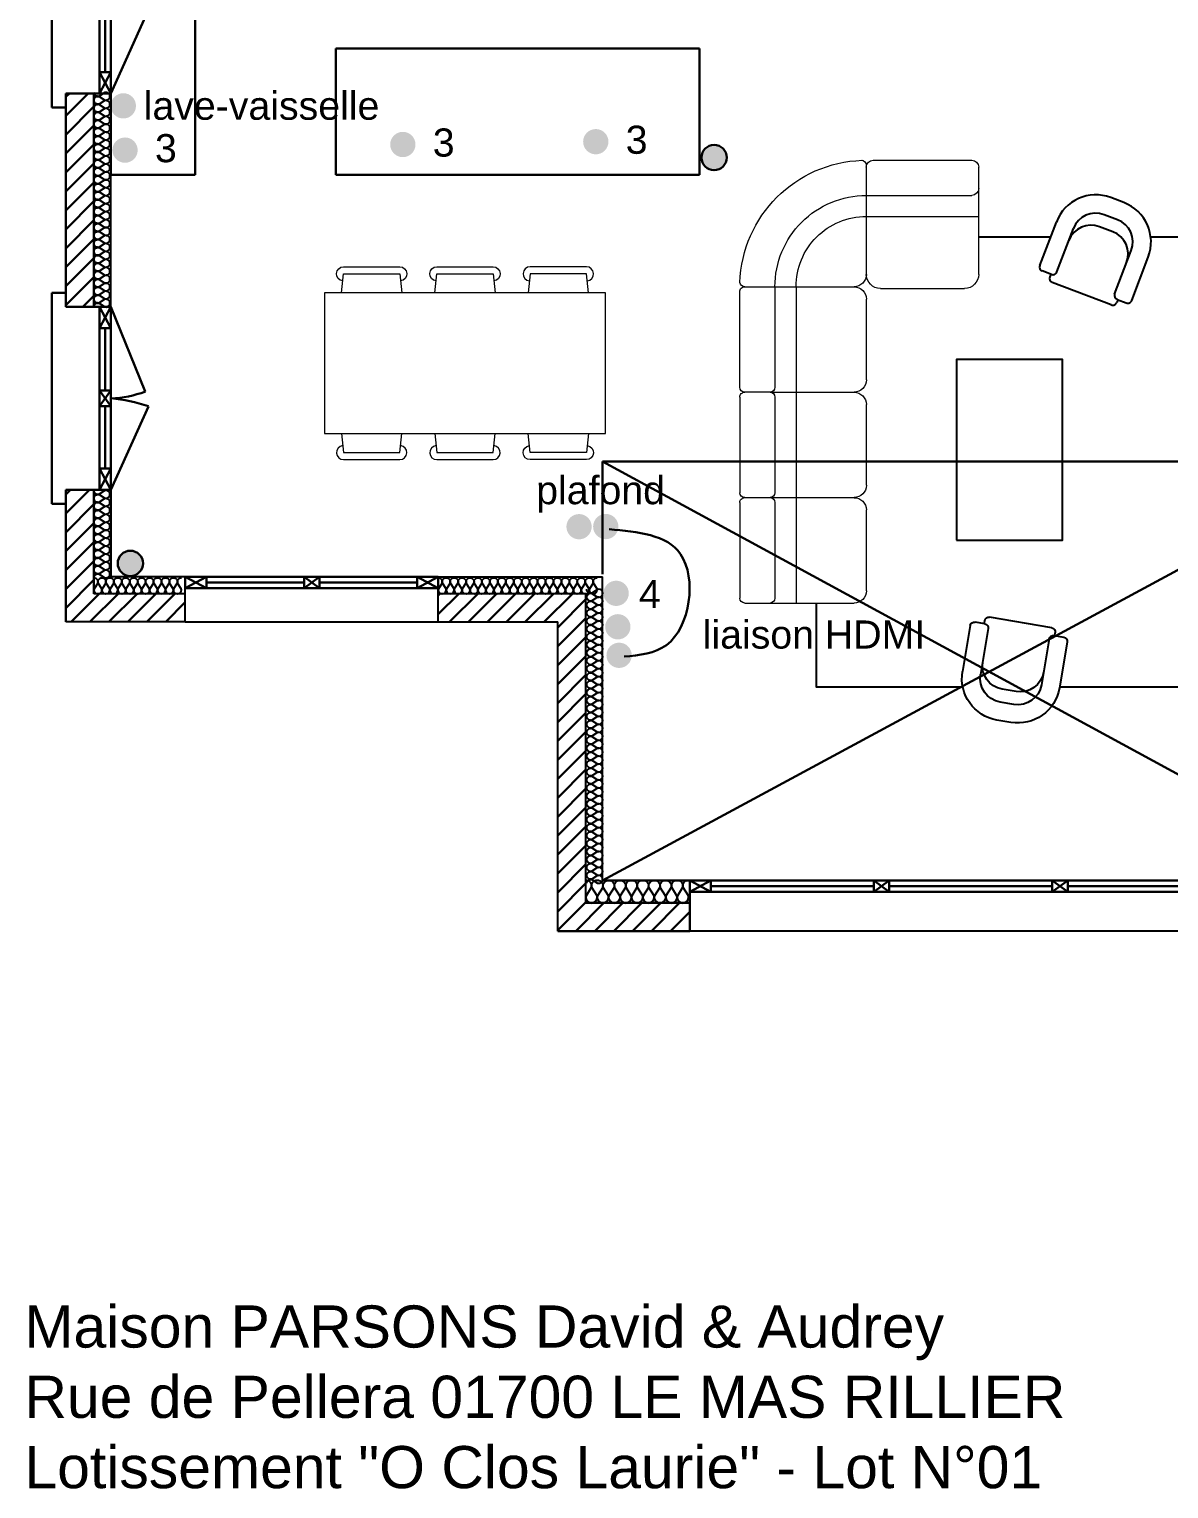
# Model space of a CAD drawing. Header units: millimetres. Extents: x -25 to 11976, y -396 to 3955.
# Drawn here: x -25 to 786, y -396 to 642 of the extents above; entities that cross this region are included whole.
import ezdxf

# ---------------------------------------------------------------- set-up
doc = ezdxf.new("R2010")
doc.units = ezdxf.units.MM
for name, color, linetype, lineweight in [('ElecBleu', 5, 'Continuous', 15), ('ElecCyan', 4, 'Continuous', 15), ('ElecRose', 6, 'Continuous', 15), ('IlotCentralCuisine', 9, 'Continuous', 5), ('MenuisExt', 9, 'Continuous', 18), ('Mobilier2', 9, 'Continuous', 5), ('VideSurSejour', 9, 'Continuous', 5)]:
    doc.layers.add(name, color=color, linetype=linetype, lineweight=lineweight)
for name, color, linetype in [('ElecRouge', 1, 'Continuous'), ('ElecVert', 3, 'Continuous'), ('Isolation', 9, 'Continuous'), ('Mobilier', 9, 'Continuous')]:
    doc.layers.add(name, color=color, linetype=linetype)
doc.styles.get("Standard").update_dxf_attribs({"font": 'Arial.ttf'})

# ---------------------------------------------------------------- blocks, each defined once
blk = doc.blocks.new('*U14')
at = {"flags": 128}
for points in [[(0, 1, -0.505863), (0.239, 0.676), (0.009, 0.318, 1.322645), (0.491, 0.318), (0.261, 0.676, -0.505863), (0.5, 1)], [(0.5, 1, -0.505863), (0.739, 0.676), (0.509, 0.318, 1.322645), (0.991, 0.318), (0.761, 0.676, -0.505863), (1, 1)], [(1, 1, -0.505863), (1.239, 0.676), (1.009, 0.318, 1.322645), (1.491, 0.318), (1.261, 0.676, -0.505863), (1.5, 1)], [(1.5, 1, -0.505863), (1.739, 0.676), (1.509, 0.318, 1.322645), (1.991, 0.318), (1.761, 0.676, -0.505863), (2, 1)], [(2, 1, -0.505863), (2.239, 0.676), (2.009, 0.318, 1.322645), (2.491, 0.318), (2.261, 0.676, -0.505863), (2.5, 1)], [(2.5, 1, -0.505863), (2.739, 0.676), (2.509, 0.318, 1.322645), (2.991, 0.318), (2.761, 0.676, -0.505863), (3, 1)], [(3, 1, -0.505863), (3.239, 0.676), (3.009, 0.318, 1.322645), (3.491, 0.318), (3.261, 0.676, -0.505863), (3.5, 1)], [(3.5, 1, -0.505863), (3.739, 0.676), (3.509, 0.318, 1.322645), (3.991, 0.318), (3.761, 0.676, -0.505863), (4, 1)], [(4, 1, -0.505863), (4.239, 0.676), (4.009, 0.318, 1.322645), (4.491, 0.318), (4.261, 0.676, -0.505863), (4.5, 1)], [(4.5, 1, -0.505863), (4.739, 0.676), (4.509, 0.318, 1.322645), (4.991, 0.318), (4.761, 0.676, -0.505863), (5, 1)], [(5, 1, -0.505863), (5.239, 0.676), (5.009, 0.318, 1.322645), (5.491, 0.318), (5.261, 0.676, -0.505863), (5.5, 1)], [(5.5, 1, -0.505863), (5.739, 0.676), (5.509, 0.318, 1.322645), (5.991, 0.318), (5.761, 0.676, -0.505863), (6, 1)], [(6, 1, -0.505863), (6.239, 0.676), (6.009, 0.318, 1.322645), (6.491, 0.318), (6.261, 0.676, -0.505863), (6.5, 1)], [(6.5, 1, -0.505863), (6.739, 0.676), (6.509, 0.318, 1.322645), (6.991, 0.318), (6.761, 0.676, -0.505863), (7, 1)], [(7, 1, -0.505863), (7.239, 0.676), (7.009, 0.318, 1.322645), (7.491, 0.318), (7.261, 0.676, -0.505863), (7.5, 1)], [(7.5, 1, -0.505863), (7.739, 0.676), (7.509, 0.318, 1.322645), (7.991, 0.318), (7.761, 0.676, -0.505863), (8, 1)], [(8, 1, -0.505863), (8.239, 0.676), (8.009, 0.318, 1.322645), (8.491, 0.318), (8.261, 0.676, -0.505863), (8.5, 1)], [(8.5, 1, -0.505863), (8.739, 0.676), (8.509, 0.318, 1.322645), (8.991, 0.318), (8.761, 0.676, -0.505863), (9, 1)], [(9, 1, -0.505863), (9.239, 0.676), (9.009, 0.318, 1.322645), (9.491, 0.318), (9.261, 0.676, -0.505863), (9.5, 1)], [(9.5, 1, -0.505863), (9.739, 0.676), (9.509, 0.318, 1.322645), (9.991, 0.318), (9.761, 0.676, -0.505863), (10, 1)], [(10, 1, -0.505863), (10.239, 0.676), (10.009, 0.318, 1.322645), (10.491, 0.318), (10.261, 0.676, -0.505863), (10.5, 1)], [(10.5, 1, -0.505863), (10.739, 0.676), (10.509, 0.318, 1.322645), (10.991, 0.318), (10.761, 0.676, -0.505863), (11, 1)], [(11, 1, -0.505863), (11.239, 0.676), (11.009, 0.318, 1.322645), (11.491, 0.318), (11.261, 0.676, -0.505863), (11.5, 1)], [(11.5, 1, -0.505863), (11.739, 0.676), (11.509, 0.318, 1.322645), (11.991, 0.318), (11.761, 0.676, -0.505863), (12, 1)], [(12, 1, -0.505863), (12.239, 0.676), (12.009, 0.318, 1.322645), (12.491, 0.318), (12.261, 0.676, -0.505863), (12.5, 1)], [(12.5, 1, -0.505863), (12.739, 0.676), (12.509, 0.318, 1.322645), (12.991, 0.318), (12.761, 0.676, -0.505863), (13, 1)], [(13, 1, -0.505863), (13.239, 0.676), (13.009, 0.318, 1.322645), (13.491, 0.318), (13.261, 0.676, -0.505863), (13.5, 1)], [(13.5, 1, -0.505863), (13.739, 0.676), (13.509, 0.318, 1.322645), (13.991, 0.318), (13.761, 0.676, -0.505863), (14, 1)], [(14, 1, -0.505863), (14.239, 0.676), (14.009, 0.318, 1.322645), (14.491, 0.318), (14.261, 0.676, -0.505863), (14.5, 1)], [(14.5, 1, -0.505863), (14.739, 0.676), (14.509, 0.318, 1.322645), (14.991, 0.318), (14.761, 0.676, -0.505863), (15, 1)], [(15, 1, -0.505863), (15.239, 0.676), (15.009, 0.318, 1.322645), (15.491, 0.318), (15.261, 0.676, -0.505863), (15.5, 1)], [(15.5, 1, -0.505863), (15.739, 0.676), (15.509, 0.318, 1.322645), (15.991, 0.318), (15.761, 0.676, -0.505863), (16, 1)], [(16, 1, -0.505863), (16.239, 0.676), (16.009, 0.318, 1.322645), (16.491, 0.318), (16.261, 0.676, -0.505863), (16.5, 1)], [(16.5, 1, -0.505863), (16.739, 0.676), (16.509, 0.318, 1.322645), (16.991, 0.318), (16.761, 0.676, -0.505863), (17, 1)], [(17, 1, -0.505863), (17.239, 0.676), (17.009, 0.318, 1.322645), (17.491, 0.318), (17.261, 0.676, -0.505863), (17.5, 1)], [(17.5, 1, -0.505863), (17.739, 0.676), (17.509, 0.318, 1.322645), (17.991, 0.318), (17.761, 0.676, -0.505863), (18, 1)], [(18, 1, -0.505863), (18.239, 0.676), (18.009, 0.318, 1.322645), (18.491, 0.318), (18.261, 0.676, -0.505863), (18.5, 1)]]:
    blk.add_lwpolyline(points, format="xyb", dxfattribs=at)
blk = doc.blocks.new('Tavolo 200x100')
at = {"layer": 'Mobilier2'}
for points in [[(13, 108.6, -0.946147), (13.6, 118.6), (53.6, 118.6, -0.946147), (54.1, 108.6)], [(120.6, 108.6, 0.946147), (120, 118.6), (80, 118.6, 0.946147), (79.4, 108.6)], [(187, 108.6, 0.946147), (186.4, 118.6), (146.4, 118.6, 0.946147), (145.9, 108.6)], [(13, -8.6, 0.946147), (13.6, -18.6), (53.6, -18.6, 0.946147), (54.1, -8.6)], [(120.6, -8.6, -0.946147), (120, -18.6), (80, -18.6, -0.946147), (79.4, -8.6)], [(187, -8.6, -0.946147), (186.4, -18.6), (146.4, -18.6, -0.946147), (145.9, -8.6)]]:
    blk.add_lwpolyline(points, format="xyb", dxfattribs=at)
for points in [[(12.1, 100), (13.6, 113.6), (53.6, 113.6), (55.1, 100)], [(121.5, 100), (120, 113.6), (80, 113.6), (78.5, 100)], [(187.9, 100), (186.4, 113.6), (146.4, 113.6), (144.9, 100)], [(12.1, 0), (13.6, -13.6), (53.6, -13.6), (55.1, 0)], [(121.5, 0), (120, -13.6), (80, -13.6), (78.5, 0)], [(187.9, 0), (186.4, -13.6), (146.4, -13.6), (144.9, 0)]]:
    blk.add_lwpolyline(points, dxfattribs=at)
blk.add_lwpolyline([(0, 100), (200, 100), (200, 0), (0, 0)], close=True, dxfattribs=at)
blk = doc.blocks.new('angolare1')
at = {"layer": 'Mobilier2'}
for p, q in [((1.213, 0.8), (1.975, 0.8)), ((1.625, 0), (1.625, 0.8)), ((1.775, 0), (1.775, 0.75)), ((2.025, 0.05), (2.025, 0.75)), ((1.113, 0.1), (1.113, 0.7)), ((-0.463, 0), (-1.038, 0)), ((0.287, 0), (-0.287, 0)), ((1.037, 0), (0.463, 0)), ((1.99, 0), (1.213, 0)), ((1.74, 0), (1.213, 0)), ((-1.125, -0.685), (-1.125, -0.087)), ((-0.375, -0.685), (-0.375, -0.087)), ((0.375, -0.685), (0.375, -0.087)), ((1.125, -0.865), (1.125, -0.087)), ((-1.125, -0.865), (-1.125, -0.685)), ((-0.41, -0.65), (-1.09, -0.65)), ((-0.375, -0.865), (-0.375, -0.685)), ((0.34, -0.65), (-0.34, -0.65)), ((0.375, -0.685), (0.375, -0.865)), ((1.125, -0.65), (0.41, -0.65)), ((-0.41, -0.9), (-1.09, -0.9)), ((0.34, -0.9), (-0.34, -0.9)), ((0.41, -0.9), (1.09, -0.9))]:
    blk.add_line(p, q, dxfattribs=at)
blk.add_lwpolyline([(1.125, -0.5), (-1.125, -0.5)], dxfattribs=at)
for centre, radius, start, end in [((1.213, 0.7), 0.1, 90, 180), ((1.825, 0.75), 0.05, 90, 180), ((1.975, 0.75), 0.05, 0, 90), ((-1.038, -0.087), 0.0875, 90, 180), ((-0.463, -0.087), 0.0875, 0, 90), ((-0.287, -0.087), 0.0875, 90, 180), ((0.287, -0.087), 0.0875, 0, 90), ((0.463, -0.087), 0.0875, 90, 180), ((1.037, -0.087), 0.0875, 0, 90), ((1.213, 0.1), 0.1, 180, 270), ((1.125, 0), 0.5, 270, 0), ((1.213, -0.087), 0.0875, 90, 180), ((1.125, 0), 0.65, 270, 0), ((1.975, 0.05), 0.05, 270, 0), ((1.99, -0.035), 0.035, 0, 90), ((1.125, 0), 0.9, 271.8625, 358.1375), ((-1.09, -0.685), 0.035, 90, 180), ((-0.41, -0.685), 0.035, 0, 90), ((-0.34, -0.685), 0.035, 90, 180), ((0.34, -0.685), 0.035, 0, 90), ((0.41, -0.685), 0.035, 90, 180), ((-1.09, -0.865), 0.035, 180, 270), ((-0.41, -0.865), 0.035, 270, 0), ((-0.34, -0.865), 0.035, 180, 270), ((0.34, -0.865), 0.035, 270, 0), ((0.41, -0.865), 0.035, 180, 270), ((1.09, -0.865), 0.035, 270, 0), ((1.16, -0.865), 0.035, 180, 260.5452)]:
    blk.add_arc(centre, radius, start, end, dxfattribs=at)
blk = doc.blocks.new('ORR14C187')
for p, q in [((0.05, 0.712), (-0.05, 0.712)), ((0.05, 0.582), (-0.05, 0.582)), ((0.05, 0.49), (-0.05, 0.49)), ((-0.35, 0.081), (-0.35, 0.412)), ((-0.22, 0.081), (-0.22, 0.412)), ((0.22, 0.081), (0.22, 0.412)), ((0.35, 0.081), (0.35, 0.412)), ((-0.25, 0.051), (-0.32, 0.051)), ((-0.255, 0.051), (-0.255, 0.03)), ((-0.255, 0.051), (-0.255, 0.051)), ((-0.255, 0.051), (-0.255, 0.051)), ((-0.255, 0.051), (-0.255, 0.051)), ((-0.255, 0.051), (-0.255, 0.051)), ((-0.255, 0.051), (-0.255, 0.051)), ((-0.255, 0.051), (-0.255, 0.051)), ((-0.255, 0.051), (-0.255, 0.051)), ((-0.255, 0.051), (-0.255, 0.051)), ((-0.255, 0.051), (-0.255, 0.051)), ((-0.255, 0.051), (-0.255, 0.051)), ((-0.255, 0.051), (-0.255, 0.051)), ((-0.255, 0.051), (-0.255, 0.051)), ((-0.255, 0.051), (-0.255, 0.051)), ((-0.255, 0.051), (-0.255, 0.051)), ((-0.255, 0.051), (-0.255, 0.051)), ((-0.255, 0.051), (-0.255, 0.051)), ((-0.255, 0.051), (-0.255, 0.051)), ((-0.255, 0.051), (-0.255, 0.051)), ((-0.255, 0.051), (-0.255, 0.051)), ((-0.255, 0.051), (-0.255, 0.051)), ((-0.255, 0.051), (-0.255, 0.051)), ((-0.255, 0.051), (-0.255, 0.051)), ((-0.255, 0.051), (-0.255, 0.051)), ((-0.255, 0.051), (-0.255, 0.051)), ((-0.255, 0.051), (-0.255, 0.051)), ((-0.255, 0.051), (-0.255, 0.051)), ((-0.255, 0.051), (-0.255, 0.051)), ((-0.255, 0.051), (-0.255, 0.051)), ((-0.255, 0.051), (-0.255, 0.051)), ((-0.255, 0.051), (-0.255, 0.051)), ((-0.255, 0.051), (-0.255, 0.051)), ((-0.255, 0.051), (-0.255, 0.051)), ((-0.255, 0.051), (-0.255, 0.051)), ((-0.255, 0.051), (-0.255, 0.051)), ((-0.255, 0.051), (-0.255, 0.051)), ((-0.255, 0.051), (-0.255, 0.051)), ((-0.255, 0.051), (-0.255, 0.051)), ((-0.255, 0.051), (-0.255, 0.051)), ((-0.255, 0.051), (-0.255, 0.051)), ((-0.255, 0.051), (-0.255, 0.051)), ((-0.255, 0.051), (-0.255, 0.051)), ((-0.255, 0.051), (-0.255, 0.051)), ((-0.255, 0.051), (-0.255, 0.051)), ((-0.255, 0.051), (-0.255, 0.051)), ((-0.255, 0.051), (-0.255, 0.051)), ((-0.255, 0.051), (-0.255, 0.051)), ((-0.255, 0.051), (-0.255, 0.051)), ((-0.255, 0.051), (-0.255, 0.051)), ((-0.255, 0.051), (-0.255, 0.051)), ((-0.255, 0.051), (-0.255, 0.051)), ((-0.255, 0.051), (-0.255, 0.051)), ((0.225, 0), (-0.225, 0)), ((0.25, 0.051), (0.32, 0.051)), ((0.255, 0.051), (0.255, 0.03))]:
    blk.add_line(p, q)
for centre, radius, start, end in [((-0.05, 0.412), 0.3, 90, 180), ((0.05, 0.412), 0.3, 0, 90), ((-0.05, 0.412), 0.17, 90, 180), ((0.05, 0.412), 0.17, 0, 90), ((-0.05, 0.32), 0.17, 90, 180), ((0.05, 0.32), 0.17, 0, 90), ((-0.32, 0.081), 0.03, 180, 270), ((-0.255, 0.051), 0.0000001, 90, 180), ((-0.255, 0.051), 0.0000001, 0, 90), ((-0.255, 0.051), 0.0000001, 270, 0), ((-0.255, 0.051), 0.0000001, 180, 270), ((-0.255, 0.051), 0.0000001, 90, 180), ((-0.255, 0.051), 0.0000001, 180, 270), ((-0.255, 0.051), 0.0000001, 270, 360), ((-0.255, 0.051), 0.0000001, 360, 90), ((-0.255, 0.051), 0.0000001, 90, 180), ((-0.255, 0.051), 0.0000001, 0, 90), ((-0.255, 0.051), 0.0000001, 270, 0), ((-0.255, 0.051), 0.0000001, 90, 180), ((-0.255, 0.051), 0.0000001, 180, 270), ((-0.255, 0.051), 0.0000001, 270, 0), ((-0.255, 0.051), 0.0000001, 0, 90), ((-0.255, 0.051), 0.0000001, 90, 180), ((-0.255, 0.051), 0.0000001, 180, 270), ((-0.255, 0.051), 0.0000001, 180, 270), ((-0.255, 0.051), 0.0000001, 152.5342, 270), ((-0.255, 0.051), 0.0000001, 90, 152.5342), ((-0.255, 0.051), 0.0000001, 152.5342, 270), ((-0.255, 0.051), 0.0000001, 90, 152.5342), ((-0.255, 0.051), 0.0000001, 90, 152.5342), ((-0.255, 0.051), 0.0000001, 90, 152.5342), ((-0.255, 0.051), 0.0000001, 332.5342, 90), ((-0.255, 0.051), 0.0000001, 270, 332.5342), ((-0.255, 0.051), 0.0000001, 332.5342, 90), ((-0.255, 0.051), 0.0000001, 270, 332.5342), ((-0.255, 0.051), 0.0000001, 332.5342, 90), ((-0.255, 0.051), 0.0000001, 152.5342, 270), ((-0.255, 0.051), 0.0000001, 90, 152.5342), ((-0.255, 0.051), 0.0000001, 332.5342, 90), ((-0.255, 0.051), 0.0000001, 270, 332.5342), ((-0.255, 0.051), 0.0000003, 332.5342, 90), ((-0.255, 0.051), 0.0000003, 332.5342, 90), ((-0.255, 0.051), 0.0000003, 270, 332.5342), ((-0.255, 0.051), 0.0000003, 152.5342, 270), ((-0.255, 0.051), 0.0000003, 90, 152.5342), ((-0.225, 0.03), 0.03, 180, 270), ((-0.25, 0.081), 0.03, 270, 0), ((0.25, 0.081), 0.03, 180, 270), ((0.225, 0.03), 0.03, 270, 0), ((0.32, 0.081), 0.03, 270, 0)]:
    blk.add_arc(centre, radius, start, end)
blk = doc.blocks.new('*U10')
at = {"flags": 128}
for points in [[(0, 1, -0.505863), (0.239, 0.676), (0.009, 0.318, 1.322645), (0.491, 0.318), (0.261, 0.676, -0.505863), (0.5, 1)], [(0.5, 1, -0.505863), (0.739, 0.676), (0.509, 0.318, 1.322645), (0.991, 0.318), (0.761, 0.676, -0.505863), (1, 1)], [(1, 1, -0.505863), (1.239, 0.676), (1.009, 0.318, 1.322645), (1.491, 0.318), (1.261, 0.676, -0.505863), (1.5, 1)], [(1.5, 1, -0.505863), (1.739, 0.676), (1.509, 0.318, 1.322645), (1.991, 0.318), (1.761, 0.676, -0.505863), (2, 1)], [(2, 1, -0.505863), (2.239, 0.676), (2.009, 0.318, 1.322645), (2.491, 0.318), (2.261, 0.676, -0.505863), (2.5, 1)], [(2.5, 1, -0.505863), (2.739, 0.676), (2.509, 0.318, 1.322645), (2.991, 0.318), (2.761, 0.676, -0.505863), (3, 1)], [(3, 1, -0.505863), (3.239, 0.676), (3.009, 0.318, 1.322645), (3.491, 0.318), (3.261, 0.676, -0.505863), (3.5, 1)], [(3.5, 1, -0.505863), (3.739, 0.676), (3.509, 0.318, 1.322645), (3.991, 0.318), (3.761, 0.676, -0.505863), (4, 1)], [(4, 1, -0.505863), (4.239, 0.676), (4.009, 0.318, 1.322645), (4.491, 0.318), (4.261, 0.676, -0.505863), (4.5, 1)], [(4.5, 1, -0.505863), (4.739, 0.676), (4.509, 0.318, 1.322645), (4.991, 0.318), (4.761, 0.676, -0.505863), (5, 1)], [(5, 1, -0.505863), (5.239, 0.676), (5.009, 0.318, 1.322645), (5.491, 0.318), (5.261, 0.676, -0.505863), (5.5, 1)]]:
    blk.add_lwpolyline(points, format="xyb", dxfattribs=at)
blk = doc.blocks.new('*U87')
at = {"flags": 128}
for points in [[(0, 1, -0.505863), (0.239, 0.676), (0.009, 0.318, 1.322645), (0.491, 0.318), (0.261, 0.676, -0.505863), (0.5, 1)], [(0.5, 1, -0.505863), (0.739, 0.676), (0.509, 0.318, 1.322645), (0.991, 0.318), (0.761, 0.676, -0.505863), (1, 1)], [(1, 1, -0.505863), (1.239, 0.676), (1.009, 0.318, 1.322645), (1.491, 0.318), (1.261, 0.676, -0.505863), (1.5, 1)], [(1.5, 1, -0.505863), (1.739, 0.676), (1.509, 0.318, 1.322645), (1.991, 0.318), (1.761, 0.676, -0.505863), (2, 1)], [(2, 1, -0.505863), (2.239, 0.676), (2.009, 0.318, 1.322645), (2.491, 0.318), (2.261, 0.676, -0.505863), (2.5, 1)], [(2.5, 1, -0.505863), (2.739, 0.676), (2.509, 0.318, 1.322645), (2.991, 0.318), (2.761, 0.676, -0.505863), (3, 1)], [(3, 1, -0.505863), (3.239, 0.676), (3.009, 0.318, 1.322645), (3.491, 0.318), (3.261, 0.676, -0.505863), (3.5, 1)], [(3.5, 1, -0.505863), (3.739, 0.676), (3.509, 0.318, 1.322645), (3.991, 0.318), (3.761, 0.676, -0.505863), (4, 1)], [(4, 1, -0.505863), (4.239, 0.676), (4.009, 0.318, 1.322645), (4.491, 0.318), (4.261, 0.676, -0.505863), (4.5, 1)], [(4.5, 1, -0.505863), (4.739, 0.676), (4.509, 0.318, 1.322645), (4.991, 0.318), (4.761, 0.676, -0.505863), (5, 1)], [(5, 1, -0.505863), (5.239, 0.676), (5.009, 0.318, 1.322645), (5.491, 0.318), (5.261, 0.676, -0.505863), (5.5, 1)], [(5.5, 1, -0.505863), (5.739, 0.676), (5.509, 0.318, 1.322645), (5.991, 0.318), (5.761, 0.676, -0.505863), (6, 1)], [(6, 1, -0.505863), (6.239, 0.676), (6.009, 0.318, 1.322645), (6.491, 0.318), (6.261, 0.676, -0.505863), (6.5, 1)], [(6.5, 1, -0.505863), (6.739, 0.676), (6.509, 0.318, 1.322645), (6.991, 0.318), (6.761, 0.676, -0.505863), (7, 1)], [(7, 1, -0.505863), (7.239, 0.676), (7.009, 0.318, 1.322645), (7.491, 0.318), (7.261, 0.676, -0.505863), (7.5, 1)], [(7.5, 1, -0.505863), (7.739, 0.676), (7.509, 0.318, 1.322645), (7.991, 0.318), (7.761, 0.676, -0.505863), (8, 1)], [(8, 1, -0.505863), (8.239, 0.676), (8.009, 0.318, 1.322645), (8.491, 0.318), (8.261, 0.676, -0.505863), (8.5, 1)], [(8.5, 1, -0.505863), (8.739, 0.676), (8.509, 0.318, 1.322645), (8.991, 0.318), (8.761, 0.676, -0.505863), (9, 1)], [(9, 1, -0.505863), (9.239, 0.676), (9.009, 0.318, 1.322645), (9.491, 0.318), (9.261, 0.676, -0.505863), (9.5, 1)], [(9.5, 1, -0.505863), (9.739, 0.676), (9.509, 0.318, 1.322645), (9.991, 0.318), (9.761, 0.676, -0.505863), (10, 1)]]:
    blk.add_lwpolyline(points, format="xyb", dxfattribs=at)
blk = doc.blocks.new('*U92')
at = {"flags": 128}
for points in [[(0, 1, -0.505863), (0.239, 0.676), (0.009, 0.318, 1.322645), (0.491, 0.318), (0.261, 0.676, -0.505863), (0.5, 1)], [(0.5, 1, -0.505863), (0.739, 0.676), (0.509, 0.318, 1.322645), (0.991, 0.318), (0.761, 0.676, -0.505863), (1, 1)], [(1, 1, -0.505863), (1.239, 0.676), (1.009, 0.318, 1.322645), (1.491, 0.318), (1.261, 0.676, -0.505863), (1.5, 1)], [(1.5, 1, -0.505863), (1.739, 0.676), (1.509, 0.318, 1.322645), (1.991, 0.318), (1.761, 0.676, -0.505863), (2, 1)], [(2, 1, -0.505863), (2.239, 0.676), (2.009, 0.318, 1.322645), (2.491, 0.318), (2.261, 0.676, -0.505863), (2.5, 1)], [(2.5, 1, -0.505863), (2.739, 0.676), (2.509, 0.318, 1.322645), (2.991, 0.318), (2.761, 0.676, -0.505863), (3, 1)], [(3, 1, -0.505863), (3.239, 0.676), (3.009, 0.318, 1.322645), (3.491, 0.318), (3.261, 0.676, -0.505863), (3.5, 1)], [(3.5, 1, -0.505863), (3.739, 0.676), (3.509, 0.318, 1.322645), (3.991, 0.318), (3.761, 0.676, -0.505863), (4, 1)], [(4, 1, -0.505863), (4.239, 0.676), (4.009, 0.318, 1.322645), (4.491, 0.318), (4.261, 0.676, -0.505863), (4.5, 1)], [(4.5, 1, -0.505863), (4.739, 0.676), (4.509, 0.318, 1.322645), (4.991, 0.318), (4.761, 0.676, -0.505863), (5, 1)], [(5, 1, -0.505863), (5.239, 0.676), (5.009, 0.318, 1.322645), (5.491, 0.318), (5.261, 0.676, -0.505863), (5.5, 1)], [(5.5, 1, -0.505863), (5.739, 0.676), (5.509, 0.318, 1.322645), (5.991, 0.318), (5.761, 0.676, -0.505863), (6, 1)], [(6, 1, -0.505863), (6.239, 0.676), (6.009, 0.318, 1.322645), (6.491, 0.318), (6.261, 0.676, -0.505863), (6.5, 1)], [(6.5, 1, -0.505863), (6.739, 0.676), (6.509, 0.318, 1.322645), (6.991, 0.318), (6.761, 0.676, -0.505863), (7, 1)], [(7, 1, -0.505863), (7.239, 0.676), (7.009, 0.318, 1.322645), (7.491, 0.318), (7.261, 0.676, -0.505863), (7.5, 1)], [(7.5, 1, -0.505863), (7.739, 0.676), (7.509, 0.318, 1.322645), (7.991, 0.318), (7.761, 0.676, -0.505863), (8, 1)], [(8, 1, -0.505863), (8.239, 0.676), (8.009, 0.318, 1.322645), (8.491, 0.318), (8.261, 0.676, -0.505863), (8.5, 1)], [(8.5, 1, -0.505863), (8.739, 0.676), (8.509, 0.318, 1.322645), (8.991, 0.318), (8.761, 0.676, -0.505863), (9, 1)], [(9, 1, -0.505863), (9.239, 0.676), (9.009, 0.318, 1.322645), (9.491, 0.318), (9.261, 0.676, -0.505863), (9.5, 1)], [(9.5, 1, -0.505863), (9.739, 0.676), (9.509, 0.318, 1.322645), (9.991, 0.318), (9.761, 0.676, -0.505863), (10, 1)], [(10, 1, -0.505863), (10.239, 0.676), (10.009, 0.318, 1.322645), (10.491, 0.318), (10.261, 0.676, -0.505863), (10.5, 1)], [(10.5, 1, -0.505863), (10.739, 0.676), (10.509, 0.318, 1.322645), (10.991, 0.318), (10.761, 0.676, -0.505863), (11, 1)], [(11, 1, -0.505863), (11.239, 0.676), (11.009, 0.318, 1.322645), (11.491, 0.318), (11.261, 0.676, -0.505863), (11.5, 1)], [(11.5, 1, -0.505863), (11.739, 0.676), (11.509, 0.318, 1.322645), (11.991, 0.318), (11.761, 0.676, -0.505863), (12, 1)], [(12, 1, -0.505863), (12.239, 0.676), (12.009, 0.318, 1.322645), (12.491, 0.318), (12.261, 0.676, -0.505863), (12.5, 1)], [(12.5, 1, -0.505863), (12.739, 0.676), (12.509, 0.318, 1.322645), (12.991, 0.318), (12.761, 0.676, -0.505863), (13, 1)], [(13, 1, -0.505863), (13.239, 0.676), (13.009, 0.318, 1.322645), (13.491, 0.318), (13.261, 0.676, -0.505863), (13.5, 1)]]:
    blk.add_lwpolyline(points, format="xyb", dxfattribs=at)
blk = doc.blocks.new('*U93')
at = {"flags": 128}
for points in [[(0, 1, -0.505863), (0.239, 0.676), (0.009, 0.318, 1.322645), (0.491, 0.318), (0.261, 0.676, -0.505863), (0.5, 1)], [(0.5, 1, -0.505863), (0.739, 0.676), (0.509, 0.318, 1.322645), (0.991, 0.318), (0.761, 0.676, -0.505863), (1, 1)], [(1, 1, -0.505863), (1.239, 0.676), (1.009, 0.318, 1.322645), (1.491, 0.318), (1.261, 0.676, -0.505863), (1.5, 1)], [(1.5, 1, -0.505863), (1.739, 0.676), (1.509, 0.318, 1.322645), (1.991, 0.318), (1.761, 0.676, -0.505863), (2, 1)], [(2, 1, -0.505863), (2.239, 0.676), (2.009, 0.318, 1.322645), (2.491, 0.318), (2.261, 0.676, -0.505863), (2.5, 1)], [(2.5, 1, -0.505863), (2.739, 0.676), (2.509, 0.318, 1.322645), (2.991, 0.318), (2.761, 0.676, -0.505863), (3, 1)], [(3, 1, -0.505863), (3.239, 0.676), (3.009, 0.318, 1.322645), (3.491, 0.318), (3.261, 0.676, -0.505863), (3.5, 1)], [(3.5, 1, -0.505863), (3.739, 0.676), (3.509, 0.318, 1.322645), (3.991, 0.318), (3.761, 0.676, -0.505863), (4, 1)], [(4, 1, -0.505863), (4.239, 0.676), (4.009, 0.318, 1.322645), (4.491, 0.318), (4.261, 0.676, -0.505863), (4.5, 1)]]:
    blk.add_lwpolyline(points, format="xyb", dxfattribs=at)

msp = doc.modelspace()

# ---------------------------------------------------------------- hatches: boundary and pattern name
at = {"lineweight": 30, "transparency": 33554687}
h = msp.add_hatch(dxfattribs=at)
h.set_pattern_fill('ANSI31', color=256, scale=3)
h.paths.add_polyline_path([(291.1, 820.3), (1.1, 820.3), (1.1, 726.3), (21.1, 726.3), (21.1, 800.3), (1231.1, 800.1), (1231.1, 820.3), (1181.1, 820.3), (1091.1, 820.3), (545.1, 820.3), (545.1, 800.1), (452.1, 800.3), (452.1, 820.3)])
h.paths.add_polyline_path([(1.1, 444.3), (21.1, 444.3), (21.1, 596.3), (1.1, 596.3)])
h.paths.add_polyline_path([(21.1, 240.3), (21.1, 314.3), (1.1, 314.3), (1.1, 300.3), (1.1, 220.3), (86.1, 220.3), (86.1, 240.3)])
h.paths.add_polyline_path([(351.1, 220.3), (351.1, 0.3), (445.1, 0.3), (445.1, 20.3), (371.1, 20.3), (371.1, 220.3), (371.1, 240.3), (266.1, 240.3), (266.1, 220.3)])
h.paths.add_polyline_path([(845.1, 20.3), (845.1, 0.3), (955.1, 0.3), (955.1, 20.3)])
h.paths.add_polyline_path([(1061.1, 20.3), (1061.1, 0.3), (1141.1, 0.3), (1141.1, 75.3), (1121.1, 75.3), (1121.1, 20.3)])
h.paths.add_polyline_path([(1121.1, 145.3), (1141.1, 145.3), (1141.1, 220.3), (1226.1, 220.3), (1226.1, 240.3), (1121.1, 240.3)])
h.paths.add_polyline_path([(1491.1, 220.3), (1491.1, 820.3), (1301.1, 820.3), (1301.1, 800.3), (1471.1, 800.3), (1471.1, 240.3), (1406.1, 240.3), (1406.1, 220.3)])
at = {"layer": 'ElecBleu', "lineweight": 30, "transparency": 33554687}
h = msp.add_hatch(color=256, dxfattribs=at)
h.dxf.hatch_style = 1
h.paths.add_polyline_path([(394.3, 288.1, 1), (376.3, 288.1, 1)])
h = msp.add_hatch(color=256, dxfattribs=at)
h.dxf.hatch_style = 1
h.paths.add_polyline_path([(403.8, 196.5, 1), (385.8, 196.5, 1)])
at = {"layer": 'ElecCyan', "lineweight": 30, "transparency": 33554687}
h = msp.add_hatch(color=256, dxfattribs=at)
h.dxf.hatch_style = 1
h.paths.add_polyline_path([(471.4, 550.6, 1), (453.4, 550.6, 1)])
h = msp.add_hatch(color=256, dxfattribs=at)
h.dxf.hatch_style = 1
h.paths.add_polyline_path([(56, 261.9, 1), (38, 261.9, 1)])
h = msp.add_hatch(color=256, dxfattribs=at)
h.dxf.hatch_style = 1
h.paths.add_polyline_path([(401.7, 240.6, 1), (383.7, 240.6, 1)])
at = {"layer": 'ElecRose', "lineweight": 30, "transparency": 33554687}
h = msp.add_hatch(color=256, dxfattribs=at)
h.dxf.hatch_style = 1
h.paths.add_polyline_path([(402.9, 216.8, 1), (384.9, 216.8, 1)])
at = {"layer": 'ElecRouge', "lineweight": 30, "transparency": 33554687}
h = msp.add_hatch(color=256, dxfattribs=at)
h.dxf.hatch_style = 1
h.paths.add_polyline_path([(51, 587.4, 1), (33, 587.4, 1)])
at = {"layer": 'ElecVert', "lineweight": 30, "transparency": 33554687}
h = msp.add_hatch(color=256, dxfattribs=at)
h.dxf.hatch_style = 1
h.paths.add_polyline_path([(52.2, 555.9, 1), (34.2, 555.9, 1)])
h = msp.add_hatch(color=256, dxfattribs=at)
h.dxf.hatch_style = 1
h.paths.add_polyline_path([(249.9, 559.9, 1), (231.9, 559.9, 1)])
h = msp.add_hatch(color=256, dxfattribs=at)
h.dxf.hatch_style = 1
h.paths.add_polyline_path([(387.2, 561.9, 1), (369.2, 561.9, 1)])
h = msp.add_hatch(color=256, dxfattribs=at)
h.dxf.hatch_style = 1
h.paths.add_polyline_path([(375.3, 288, 1), (357.3, 288, 1)])

# ---------------------------------------------------------------- linework, layer by layer
at = {"lineweight": 30}
for p, q in [((-8.9, 586.3), (-8.9, 736.3)), ((1.1, 444.3), (1.1, 596.3)), ((1.1, 596.3), (33.1, 596.3)), ((21.1, 596.3), (21.1, 444.3)), ((1.1, 586.3), (-8.9, 586.3)), ((-8.9, 304.3), (-8.9, 454.3)), ((-8.9, 454.3), (1.1, 454.3)), ((33.1, 444.3), (1.1, 444.3)), ((1.1, 314.3), (33.1, 314.3)), ((1.1, 314.3), (1.1, 300.3)), ((21.1, 240.3), (21.1, 314.3)), ((1.1, 304.3), (-8.9, 304.3)), ((1.1, 220.3), (1.1, 310.3)), ((445.1, 0.3), (445.1, 34.3)), ((371.1, 20.3), (445.1, 20.3)), ((351.1, 0.3), (445.1, 0.3))]:
    msp.add_line(p, q, dxfattribs=at)
for p, q in [((86.1, 220.3), (86.1, 252.3)), ((266.1, 220.3), (266.1, 252.3)), ((86.1, 240.3), (21.1, 240.3)), ((371.1, 240.3), (266.1, 240.3)), ((371.1, 220.3), (371.1, 240.3)), ((86.1, 220.3), (1.1, 220.3)), ((86.1, 220.3), (266.1, 220.3)), ((266.1, 220.3), (351.1, 220.3)), ((351.1, 0.3), (351.1, 220.3)), ((371.1, 20.3), (371.1, 220.3)), ((1141.1, 0.3), (351.1, 0.3))]:
    msp.add_line(p, q)
at = {"layer": 'ElecBleu', "lineweight": 30}
msp.add_spline([(387.7, 286.2), (438.5, 268.5), (428.5, 203.8), (398.3, 195.6)], degree=3, dxfattribs=at)
at = {"layer": 'ElecCyan', "lineweight": 30}
for centre in [(462.4, 550.6), (47, 261.9)]:
    msp.add_circle(centre, 9, dxfattribs=at)
at = {"layer": 'IlotCentralCuisine', "lineweight": 30}
for p, q in [((452.1, 628.3), (193.1, 628.3)), ((193.1, 628.3), (193.1, 538.3)), ((452.1, 538.3), (452.1, 628.3)), ((193.1, 538.3), (452.1, 538.3))]:
    msp.add_line(p, q, dxfattribs=at)
at = {"layer": 'Isolation'}
for p, q in [((33.1, 444.3), (33.1, 596.3)), ((86.1, 252.3), (33.1, 252.3)), ((266.1, 252.3), (383.1, 252.3)), ((383.1, 36.3), (383.1, 252.3))]:
    msp.add_line(p, q, dxfattribs=at)
at = {"layer": 'Isolation', "lineweight": 30}
for p, q in [((33.1, 314.3), (33.1, 252.3)), ((383.1, 36.3), (445.1, 36.3))]:
    msp.add_line(p, q, dxfattribs=at)
at = {"layer": 'MenuisExt', "lineweight": 30}
for p, q in [((25.1, 711.3), (25.1, 611.3)), ((33.1, 711.3), (33.1, 611.3)), ((29.1, 655.8), (29.1, 611.3)), ((33.1, 596.3), (59.8, 655.6)), ((33.1, 611.3), (25.1, 611.3)), ((25.1, 611.3), (25.1, 596.3)), ((25.1, 596.3), (33.1, 611.3)), ((25.1, 611.3), (33.1, 596.3)), ((33.1, 596.3), (33.1, 611.3)), ((25.1, 429.3), (25.1, 444.3)), ((25.1, 429.3), (33.1, 444.3)), ((25.1, 444.3), (33.1, 429.3)), ((33.1, 444.3), (33.1, 429.3)), ((33.1, 444.3), (57.6, 384.1)), ((33.1, 429.3), (25.1, 429.3)), ((25.1, 429.3), (25.1, 329.3)), ((25.1, 429.3), (25.1, 379.3)), ((29.1, 384.8), (29.1, 429.3)), ((33.1, 429.3), (33.1, 329.3)), ((33.1, 384.8), (25.1, 384.8)), ((25.1, 373.8), (33.1, 384.8)), ((25.1, 384.8), (33.1, 373.8)), ((33.1, 373.8), (33.1, 384.8)), ((25.1, 379.3), (25.1, 373.8)), ((25.1, 373.8), (33.1, 373.8)), ((29.1, 373.8), (29.1, 329.3)), ((33.1, 314.3), (59.8, 373.6)), ((33.1, 329.3), (25.1, 329.3)), ((25.1, 329.3), (25.1, 314.3)), ((25.1, 314.3), (33.1, 329.3)), ((25.1, 329.3), (33.1, 314.3)), ((33.1, 314.3), (33.1, 329.3)), ((86.1, 252.3), (101.1, 252.3)), ((86.1, 244.3), (86.1, 252.3)), ((86.1, 252.3), (101.1, 244.3)), ((86.1, 244.3), (101.1, 252.3)), ((101.1, 252.3), (101.1, 244.3)), ((101.1, 252.3), (251.1, 252.3)), ((170.6, 244.3), (170.6, 252.3)), ((181.6, 244.3), (170.6, 252.3)), ((170.6, 244.3), (181.6, 252.3)), ((181.6, 244.3), (181.6, 252.3)), ((266.1, 252.3), (251.1, 252.3)), ((251.1, 252.3), (251.1, 244.3)), ((251.1, 244.3), (266.1, 252.3)), ((251.1, 252.3), (266.1, 244.3)), ((266.1, 244.3), (266.1, 252.3)), ((101.1, 244.3), (86.1, 244.3)), ((101.1, 248.3), (170.6, 248.3)), ((101.1, 244.3), (170.6, 244.3)), ((170.6, 244.3), (181.6, 244.3)), ((181.6, 248.3), (251.1, 248.3)), ((181.6, 244.3), (251.1, 244.3)), ((251.1, 244.3), (266.1, 244.3)), ((445.1, 36.3), (460.1, 36.3)), ((445.1, 28.3), (445.1, 36.3)), ((445.1, 28.3), (460.1, 36.3)), ((445.1, 36.3), (460.1, 28.3)), ((460.1, 36.3), (460.1, 28.3)), ((460.1, 36.3), (576.1, 36.3)), ((460.1, 32.3), (576.1, 32.3)), ((576.1, 36.3), (576.1, 28.3)), ((576.1, 36.3), (587.1, 36.3)), ((576.1, 28.3), (587.1, 36.3)), ((576.1, 36.3), (587.1, 28.3)), ((587.1, 36.3), (587.1, 28.3)), ((587.1, 36.3), (703.1, 36.3)), ((587.1, 32.3), (703.1, 32.3)), ((703.1, 36.3), (703.1, 28.3)), ((703.1, 36.3), (714.1, 36.3)), ((703.1, 28.3), (714.1, 36.3)), ((703.1, 36.3), (714.1, 28.3)), ((714.1, 36.3), (714.1, 28.3)), ((714.1, 36.3), (830.1, 36.3)), ((714.1, 32.2), (830.1, 32.2)), ((460.1, 28.3), (445.1, 28.3)), ((576.1, 28.3), (460.1, 28.3)), ((587.1, 28.3), (576.1, 28.3)), ((703.1, 28.3), (587.1, 28.3)), ((714.1, 28.3), (703.1, 28.3)), ((830.1, 28.3), (714.1, 28.3))]:
    msp.add_line(p, q, dxfattribs=at)
for centre, radius, start, end in [((29.8, 461.2), 82, 272.3609, 289.858), ((24.6, 274.1), 105.6, 70.5224, 85.3556)]:
    msp.add_arc(centre, radius, start, end, dxfattribs=at)
at = {"layer": 'Mobilier', "lineweight": 30}
for p, q in [((33.1, 538.3), (33.1, 788.3)), ((93.1, 728.3), (93.1, 538.3)), ((93.1, 538.3), (33.1, 538.3))]:
    msp.add_line(p, q, dxfattribs=at)
at = {"layer": 'Mobilier'}
for points in [[(650.7, 494.1), (701.9, 494.1)], [(773.1, 494.1), (793.6, 494.1), (793.6, 173.9), (708.3, 173.9)], [(639.4, 173.9), (535.3, 173.9), (535.3, 233.7)]]:
    msp.add_lwpolyline(points, dxfattribs=at)
msp.add_lwpolyline([(635, 278.5), (710.3, 278.5), (710.3, 407), (635, 407)], close=True, dxfattribs=at)
at = {"layer": 'VideSurSejour', "lineweight": 30}
for p, q in [((383.1, 254.3), (383.1, 334.3)), ((383.1, 334.3), (935.1, 334.3)), ((383.1, 334.3), (935.1, 34.3)), ((935.1, 334.3), (383.1, 36.3))]:
    msp.add_line(p, q, dxfattribs=at)

# ---------------------------------------------------------------- block references
at = {"layer": 'Isolation', "lineweight": 30, "xscale": 11.30975603551797, "yscale": 11.30975603551797, "zscale": 11.30975603551797, "rotation": 90}
for name, p in [('*U92', (32.4, 444.3)), ('*U10', (32.4, 251.6)), ('*U14', (383.1, 34.3))]:
    msp.add_blockref(name, p, dxfattribs=at)
at = {"layer": 'Isolation', "lineweight": 30}
for name, p, xscale, yscale, zscale in [('*U10', (21.1, 240.3), 11.30975603551797, 11.30975603551797, 11.30975603551797), ('*U87', (266.1, 240.3), 11.30975603551797, 11.30975603551797, 11.30975603551797), ('*U93', (371.1, 20.3), 16.24847861073939, 16.24847861073939, 16.24847861073939)]:
    msp.add_blockref(name, p, dxfattribs=dict(at, xscale=xscale, yscale=yscale, zscale=zscale))
at = {"layer": 'Mobilier', "yscale": 100, "zscale": 100}
for name, p, xscale, rotation in [('angolare1', (570.7, 346.2), -100, 270), ('ORR14C187', (724, 453.8), 100, 339.1518188409816), ('ORR14C187', (680.6, 219.8), -99.99999999999994, 170.3348283959895)]:
    msp.add_blockref(name, p, dxfattribs=dict(at, xscale=xscale, rotation=rotation))
at = {"layer": 'Mobilier', "xscale": -1}
msp.add_blockref('Tavolo 200x100', (385.1, 354.3), dxfattribs=at)

# ---------------------------------------------------------------- texts
at = {"lineweight": 30, "insert": (-28.4, -266), "char_height": 30, "attachment_point": 1}
msp.add_mtext_dynamic_manual_height_columns('Maison PARSONS David & Audrey\\PRue de Pellera 01700 LE MAS RILLIER\\PLotissement "O Clos Laurie" - Lot N°01', width=1153.883, gutter_width=12.5, heights=[208], dxfattribs=at)
at = {"layer": 'ElecBleu', "lineweight": 30, "insert": (454.3, 221.3), "char_height": 20, "attachment_point": 1}
msp.add_mtext_dynamic_manual_height_columns('liaison HDMI', width=163.802, gutter_width=12.5, heights=[28.3], dxfattribs=at)
at = {"layer": 'ElecCyan', "lineweight": 30, "insert": (408.9, 250.1), "char_height": 20, "attachment_point": 1}
msp.add_mtext_dynamic_manual_height_columns('4', width=141.983, gutter_width=12.5, heights=[0], dxfattribs=at)
at = {"layer": 'ElecRouge', "lineweight": 30, "insert": (56.5, 597.5), "char_height": 20, "attachment_point": 1}
msp.add_mtext_dynamic_manual_height_columns('lave-vaisselle', width=141.983, gutter_width=12.5, heights=[0], dxfattribs=at)
at = {"layer": 'ElecVert', "lineweight": 30, "char_height": 20, "attachment_point": 1}
for s, insert in [('3', (262.2, 571.3)), ('3', (399.5, 573.3)), ('3', (64.5, 567.3)), ('plafond', (335.8, 324))]:
    msp.add_mtext_dynamic_manual_height_columns(s, width=141.983, gutter_width=12.5, heights=[0], dxfattribs=dict(at, insert=insert))

doc.saveas('drawing.dxf')
